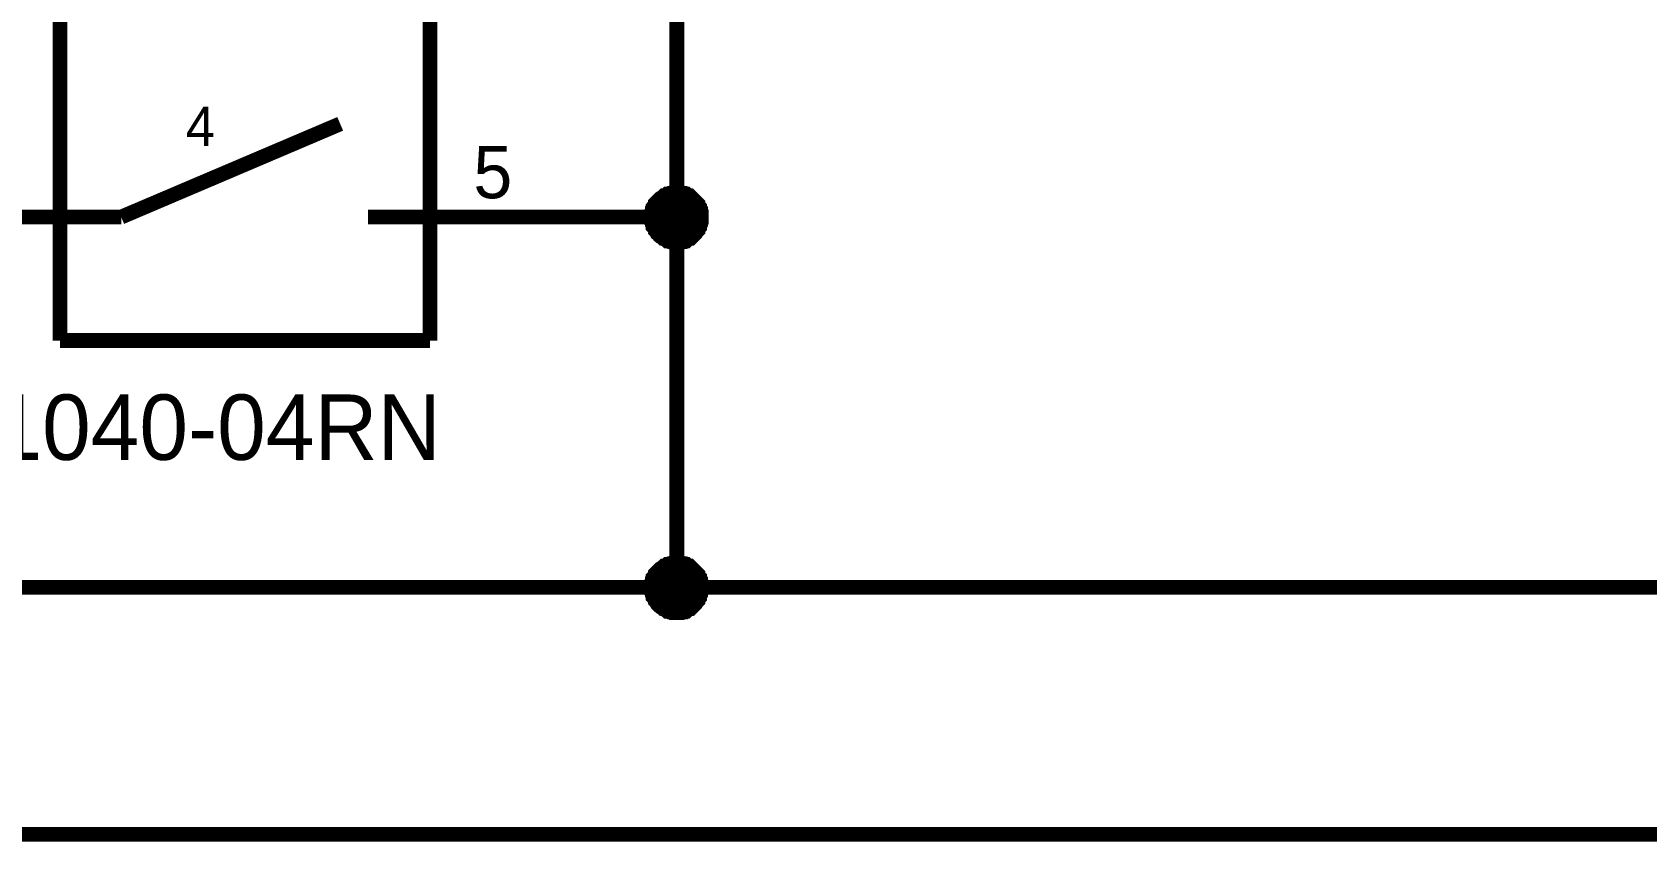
# Model space of a CAD drawing. Header units: millimetres. Extents: x 0 to 420, y 0 to 297.
# Drawn here: x 274.42 to 307.12, y 82.35 to 98.74 of the extents above; entities that cross this region are included whole.
import ezdxf

# ---------------------------------------------------------------- set-up
doc = ezdxf.new("R2010")
doc.units = ezdxf.units.MM
doc.layers.add('Sheet', color=255, linetype='Continuous')

msp = doc.modelspace()

# ---------------------------------------------------------------- linework, layer by layer
at = {"layer": 'Sheet'}
for points, const_width in [([(274.98, 114.985), (274.98, 92.498)], 0.3), ([(282.477, 92.498), (282.477, 114.985)], 0.3), ([(284.976, 109.984), (287.476, 109.984), (287.476, 105), (287.476, 99.999), (287.476, 94.998), (284.976, 94.998)], 0.3), ([(276.221, 94.998), (280.657, 96.886)], 0.3), ([(286.962, 94.998), (286.962, 95.031), (286.962, 95.048), (286.962, 95.081), (286.979, 95.098), (286.979, 95.131), (286.979, 95.147), (286.996, 95.164), (286.996, 95.197), (287.012, 95.214), (287.029, 95.23), (287.045, 95.263), (287.045, 95.28), (287.062, 95.296), (287.078, 95.313), (287.095, 95.329), (287.111, 95.346), (287.128, 95.363), (287.145, 95.379), (287.178, 95.396), (287.194, 95.412), (287.211, 95.429), (287.227, 95.429), (287.26, 95.445), (287.277, 95.462), (287.294, 95.462), (287.327, 95.478), (287.343, 95.478), (287.376, 95.478), (287.393, 95.495), (287.426, 95.495), (287.442, 95.495), (287.476, 95.495)], 0.3), ([(286.962, 94.998), (286.962, 95.031), (286.962, 95.048), (286.962, 95.081), (286.979, 95.098), (286.979, 95.131), (286.979, 95.147), (286.996, 95.164), (286.996, 95.197), (287.012, 95.214), (287.029, 95.23), (287.045, 95.263), (287.045, 95.28), (287.062, 95.296), (287.078, 95.313), (287.095, 95.329), (287.111, 95.346), (287.128, 95.363), (287.145, 95.379), (287.178, 95.396), (287.194, 95.412), (287.211, 95.429), (287.227, 95.429), (287.26, 95.445), (287.277, 95.462), (287.294, 95.462), (287.327, 95.478), (287.343, 95.478), (287.376, 95.478), (287.393, 95.495), (287.426, 95.495), (287.442, 95.495), (287.476, 95.495)], 0.3), ([(286.962, 94.998), (286.962, 95.031), (286.962, 95.048), (286.962, 95.081), (286.979, 95.098), (286.979, 95.131), (286.979, 95.147), (286.996, 95.164), (286.996, 95.197), (287.012, 95.214), (287.029, 95.23), (287.045, 95.263), (287.045, 95.28), (287.062, 95.296), (287.078, 95.313), (287.095, 95.329), (287.111, 95.346), (287.128, 95.363), (287.145, 95.379), (287.178, 95.396), (287.194, 95.412), (287.211, 95.429), (287.227, 95.429), (287.26, 95.445), (287.277, 95.462), (287.294, 95.462), (287.327, 95.478), (287.343, 95.478), (287.376, 95.478), (287.393, 95.495), (287.426, 95.495), (287.442, 95.495), (287.476, 95.495)], 0.3), ([(286.962, 94.998), (286.962, 95.031), (286.962, 95.048), (286.962, 95.081), (286.979, 95.098), (286.979, 95.131), (286.979, 95.147), (286.996, 95.164), (286.996, 95.197), (287.012, 95.214), (287.029, 95.23), (287.045, 95.263), (287.045, 95.28), (287.062, 95.296), (287.078, 95.313), (287.095, 95.329), (287.111, 95.346), (287.128, 95.363), (287.145, 95.379), (287.178, 95.396), (287.194, 95.412), (287.211, 95.429), (287.227, 95.429), (287.26, 95.445), (287.277, 95.462), (287.294, 95.462), (287.327, 95.478), (287.343, 95.478), (287.376, 95.478), (287.393, 95.495), (287.426, 95.495), (287.442, 95.495), (287.476, 95.495)], 0.3), ([(286.962, 94.998), (286.962, 95.031), (286.962, 95.048), (286.962, 95.081), (286.979, 95.098), (286.979, 95.131), (286.979, 95.147), (286.996, 95.164), (286.996, 95.197), (287.012, 95.214), (287.029, 95.23), (287.045, 95.263), (287.045, 95.28), (287.062, 95.296), (287.078, 95.313), (287.095, 95.329), (287.111, 95.346), (287.128, 95.363), (287.145, 95.379), (287.178, 95.396), (287.194, 95.412), (287.211, 95.429), (287.227, 95.429), (287.26, 95.445), (287.277, 95.462), (287.294, 95.462), (287.327, 95.478), (287.343, 95.478), (287.376, 95.478), (287.393, 95.495), (287.426, 95.495), (287.442, 95.495), (287.476, 95.495)], 0.0991), ([(286.962, 94.998), (286.962, 95.031), (286.962, 95.048), (286.962, 95.081), (286.979, 95.098), (286.979, 95.131), (286.979, 95.147), (286.996, 95.164), (286.996, 95.197), (287.012, 95.214), (287.029, 95.23), (287.045, 95.263), (287.045, 95.28), (287.062, 95.296), (287.078, 95.313), (287.095, 95.329), (287.111, 95.346), (287.128, 95.363), (287.145, 95.379), (287.178, 95.396), (287.194, 95.412), (287.211, 95.429), (287.227, 95.429), (287.26, 95.445), (287.277, 95.462), (287.294, 95.462), (287.327, 95.478), (287.343, 95.478), (287.376, 95.478), (287.393, 95.495), (287.426, 95.495), (287.442, 95.495), (287.476, 95.495)], 0.0991), ([(286.962, 94.998), (286.962, 95.031), (286.962, 95.048), (286.962, 95.081), (286.979, 95.098), (286.979, 95.131), (286.979, 95.147), (286.996, 95.164), (286.996, 95.197), (287.012, 95.214), (287.029, 95.23), (287.045, 95.263), (287.045, 95.28), (287.062, 95.296), (287.078, 95.313), (287.095, 95.329), (287.111, 95.346), (287.128, 95.363), (287.145, 95.379), (287.178, 95.396), (287.194, 95.412), (287.211, 95.429), (287.227, 95.429), (287.26, 95.445), (287.277, 95.462), (287.294, 95.462), (287.327, 95.478), (287.343, 95.478), (287.376, 95.478), (287.393, 95.495), (287.426, 95.495), (287.442, 95.495), (287.476, 95.495)], 0.0991), ([(286.962, 94.998), (286.962, 95.031), (286.962, 95.048), (286.962, 95.081), (286.979, 95.098), (286.979, 95.131), (286.979, 95.147), (286.996, 95.164), (286.996, 95.197), (287.012, 95.214), (287.029, 95.23), (287.045, 95.263), (287.045, 95.28), (287.062, 95.296), (287.078, 95.313), (287.095, 95.329), (287.111, 95.346), (287.128, 95.363), (287.145, 95.379), (287.178, 95.396), (287.194, 95.412), (287.211, 95.429), (287.227, 95.429), (287.26, 95.445), (287.277, 95.462), (287.294, 95.462), (287.327, 95.478), (287.343, 95.478), (287.376, 95.478), (287.393, 95.495), (287.426, 95.495), (287.442, 95.495), (287.476, 95.495)], 0.0991), ([(287.476, 95.495), (287.476, 95.495)], 0.3), ([(287.476, 95.495), (287.509, 95.495), (287.525, 95.495), (287.558, 95.495), (287.575, 95.478), (287.608, 95.478), (287.625, 95.478), (287.641, 95.462), (287.674, 95.462), (287.691, 95.445), (287.707, 95.429), (287.74, 95.429), (287.757, 95.412), (287.773, 95.396), (287.79, 95.379), (287.807, 95.363), (287.823, 95.346), (287.84, 95.329), (287.856, 95.313), (287.873, 95.296), (287.889, 95.28), (287.906, 95.263), (287.906, 95.23), (287.922, 95.214), (287.939, 95.197), (287.939, 95.164), (287.956, 95.147), (287.956, 95.131), (287.956, 95.098), (287.972, 95.081), (287.972, 95.048), (287.972, 95.031), (287.972, 94.998)], 0.3), ([(287.476, 95.495), (287.476, 95.495)], 0.3), ([(287.476, 95.495), (287.509, 95.495), (287.525, 95.495), (287.558, 95.495), (287.575, 95.478), (287.608, 95.478), (287.625, 95.478), (287.641, 95.462), (287.674, 95.462), (287.691, 95.445), (287.707, 95.429), (287.74, 95.429), (287.757, 95.412), (287.773, 95.396), (287.79, 95.379), (287.807, 95.363), (287.823, 95.346), (287.84, 95.329), (287.856, 95.313), (287.873, 95.296), (287.889, 95.28), (287.906, 95.263), (287.906, 95.23), (287.922, 95.214), (287.939, 95.197), (287.939, 95.164), (287.956, 95.147), (287.956, 95.131), (287.956, 95.098), (287.972, 95.081), (287.972, 95.048), (287.972, 95.031), (287.972, 94.998)], 0.3), ([(287.476, 95.495), (287.476, 95.495)], 0.3), ([(287.476, 95.495), (287.509, 95.495), (287.525, 95.495), (287.558, 95.495), (287.575, 95.478), (287.608, 95.478), (287.625, 95.478), (287.641, 95.462), (287.674, 95.462), (287.691, 95.445), (287.707, 95.429), (287.74, 95.429), (287.757, 95.412), (287.773, 95.396), (287.79, 95.379), (287.807, 95.363), (287.823, 95.346), (287.84, 95.329), (287.856, 95.313), (287.873, 95.296), (287.889, 95.28), (287.906, 95.263), (287.906, 95.23), (287.922, 95.214), (287.939, 95.197), (287.939, 95.164), (287.956, 95.147), (287.956, 95.131), (287.956, 95.098), (287.972, 95.081), (287.972, 95.048), (287.972, 95.031), (287.972, 94.998)], 0.3), ([(287.476, 95.495), (287.476, 95.495)], 0.3), ([(287.476, 95.495), (287.509, 95.495), (287.525, 95.495), (287.558, 95.495), (287.575, 95.478), (287.608, 95.478), (287.625, 95.478), (287.641, 95.462), (287.674, 95.462), (287.691, 95.445), (287.707, 95.429), (287.74, 95.429), (287.757, 95.412), (287.773, 95.396), (287.79, 95.379), (287.807, 95.363), (287.823, 95.346), (287.84, 95.329), (287.856, 95.313), (287.873, 95.296), (287.889, 95.28), (287.906, 95.263), (287.906, 95.23), (287.922, 95.214), (287.939, 95.197), (287.939, 95.164), (287.956, 95.147), (287.956, 95.131), (287.956, 95.098), (287.972, 95.081), (287.972, 95.048), (287.972, 95.031), (287.972, 94.998)], 0.3), ([(287.476, 95.495), (287.476, 95.495)], 0.0991), ([(287.476, 95.495), (287.509, 95.495), (287.525, 95.495), (287.558, 95.495), (287.575, 95.478), (287.608, 95.478), (287.625, 95.478), (287.641, 95.462), (287.674, 95.462), (287.691, 95.445), (287.707, 95.429), (287.74, 95.429), (287.757, 95.412), (287.773, 95.396), (287.79, 95.379), (287.807, 95.363), (287.823, 95.346), (287.84, 95.329), (287.856, 95.313), (287.873, 95.296), (287.889, 95.28), (287.906, 95.263), (287.906, 95.23), (287.922, 95.214), (287.939, 95.197), (287.939, 95.164), (287.956, 95.147), (287.956, 95.131), (287.956, 95.098), (287.972, 95.081), (287.972, 95.048), (287.972, 95.031), (287.972, 94.998)], 0.0991), ([(287.476, 95.495), (287.476, 95.495)], 0.0991), ([(287.476, 95.495), (287.509, 95.495), (287.525, 95.495), (287.558, 95.495), (287.575, 95.478), (287.608, 95.478), (287.625, 95.478), (287.641, 95.462), (287.674, 95.462), (287.691, 95.445), (287.707, 95.429), (287.74, 95.429), (287.757, 95.412), (287.773, 95.396), (287.79, 95.379), (287.807, 95.363), (287.823, 95.346), (287.84, 95.329), (287.856, 95.313), (287.873, 95.296), (287.889, 95.28), (287.906, 95.263), (287.906, 95.23), (287.922, 95.214), (287.939, 95.197), (287.939, 95.164), (287.956, 95.147), (287.956, 95.131), (287.956, 95.098), (287.972, 95.081), (287.972, 95.048), (287.972, 95.031), (287.972, 94.998)], 0.0991), ([(287.476, 95.495), (287.476, 95.495)], 0.0991), ([(287.476, 95.495), (287.509, 95.495), (287.525, 95.495), (287.558, 95.495), (287.575, 95.478), (287.608, 95.478), (287.625, 95.478), (287.641, 95.462), (287.674, 95.462), (287.691, 95.445), (287.707, 95.429), (287.74, 95.429), (287.757, 95.412), (287.773, 95.396), (287.79, 95.379), (287.807, 95.363), (287.823, 95.346), (287.84, 95.329), (287.856, 95.313), (287.873, 95.296), (287.889, 95.28), (287.906, 95.263), (287.906, 95.23), (287.922, 95.214), (287.939, 95.197), (287.939, 95.164), (287.956, 95.147), (287.956, 95.131), (287.956, 95.098), (287.972, 95.081), (287.972, 95.048), (287.972, 95.031), (287.972, 94.998)], 0.0991), ([(287.476, 95.495), (287.476, 95.495)], 0.0991), ([(287.476, 95.495), (287.509, 95.495), (287.525, 95.495), (287.558, 95.495), (287.575, 95.478), (287.608, 95.478), (287.625, 95.478), (287.641, 95.462), (287.674, 95.462), (287.691, 95.445), (287.707, 95.429), (287.74, 95.429), (287.757, 95.412), (287.773, 95.396), (287.79, 95.379), (287.807, 95.363), (287.823, 95.346), (287.84, 95.329), (287.856, 95.313), (287.873, 95.296), (287.889, 95.28), (287.906, 95.263), (287.906, 95.23), (287.922, 95.214), (287.939, 95.197), (287.939, 95.164), (287.956, 95.147), (287.956, 95.131), (287.956, 95.098), (287.972, 95.081), (287.972, 95.048), (287.972, 95.031), (287.972, 94.998)], 0.0991), ([(269.981, 87.497), (287.476, 87.497), (287.476, 94.998)], 0.3), ([(274.98, 94.998), (272.48, 94.998)], 0.3), ([(274.98, 94.998), (276.221, 94.998)], 0.3), ([(282.477, 94.998), (281.219, 94.998)], 0.3), ([(282.477, 94.998), (284.976, 94.998)], 0.3), ([(287.476, 94.485), (287.442, 94.485), (287.426, 94.485), (287.393, 94.485), (287.376, 94.502), (287.343, 94.502), (287.327, 94.502), (287.294, 94.518), (287.277, 94.518), (287.26, 94.535), (287.227, 94.551), (287.211, 94.568), (287.194, 94.568), (287.178, 94.584), (287.145, 94.601), (287.128, 94.617), (287.111, 94.634), (287.095, 94.651), (287.078, 94.667), (287.062, 94.7), (287.045, 94.717), (287.045, 94.733), (287.029, 94.75), (287.012, 94.783), (286.996, 94.8), (286.996, 94.816), (286.979, 94.849), (286.979, 94.866), (286.979, 94.899), (286.962, 94.915), (286.962, 94.949), (286.962, 94.965), (286.962, 94.998)], 0.3), ([(286.962, 94.998), (286.962, 94.998)], 0.3), ([(287.476, 94.485), (287.442, 94.485), (287.426, 94.485), (287.393, 94.485), (287.376, 94.502), (287.343, 94.502), (287.327, 94.502), (287.294, 94.518), (287.277, 94.518), (287.26, 94.535), (287.227, 94.551), (287.211, 94.568), (287.194, 94.568), (287.178, 94.584), (287.145, 94.601), (287.128, 94.617), (287.111, 94.634), (287.095, 94.651), (287.078, 94.667), (287.062, 94.7), (287.045, 94.717), (287.045, 94.733), (287.029, 94.75), (287.012, 94.783), (286.996, 94.8), (286.996, 94.816), (286.979, 94.849), (286.979, 94.866), (286.979, 94.899), (286.962, 94.915), (286.962, 94.949), (286.962, 94.965), (286.962, 94.998)], 0.3), ([(286.962, 94.998), (286.962, 94.998)], 0.3), ([(287.476, 94.485), (287.442, 94.485), (287.426, 94.485), (287.393, 94.485), (287.376, 94.502), (287.343, 94.502), (287.327, 94.502), (287.294, 94.518), (287.277, 94.518), (287.26, 94.535), (287.227, 94.551), (287.211, 94.568), (287.194, 94.568), (287.178, 94.584), (287.145, 94.601), (287.128, 94.617), (287.111, 94.634), (287.095, 94.651), (287.078, 94.667), (287.062, 94.7), (287.045, 94.717), (287.045, 94.733), (287.029, 94.75), (287.012, 94.783), (286.996, 94.8), (286.996, 94.816), (286.979, 94.849), (286.979, 94.866), (286.979, 94.899), (286.962, 94.915), (286.962, 94.949), (286.962, 94.965), (286.962, 94.998)], 0.3), ([(286.962, 94.998), (286.962, 94.998)], 0.3), ([(287.476, 94.485), (287.442, 94.485), (287.426, 94.485), (287.393, 94.485), (287.376, 94.502), (287.343, 94.502), (287.327, 94.502), (287.294, 94.518), (287.277, 94.518), (287.26, 94.535), (287.227, 94.551), (287.211, 94.568), (287.194, 94.568), (287.178, 94.584), (287.145, 94.601), (287.128, 94.617), (287.111, 94.634), (287.095, 94.651), (287.078, 94.667), (287.062, 94.7), (287.045, 94.717), (287.045, 94.733), (287.029, 94.75), (287.012, 94.783), (286.996, 94.8), (286.996, 94.816), (286.979, 94.849), (286.979, 94.866), (286.979, 94.899), (286.962, 94.915), (286.962, 94.949), (286.962, 94.965), (286.962, 94.998)], 0.3), ([(286.962, 94.998), (286.962, 94.998)], 0.3), ([(287.476, 94.485), (287.442, 94.485), (287.426, 94.485), (287.393, 94.485), (287.376, 94.502), (287.343, 94.502), (287.327, 94.502), (287.294, 94.518), (287.277, 94.518), (287.26, 94.535), (287.227, 94.551), (287.211, 94.568), (287.194, 94.568), (287.178, 94.584), (287.145, 94.601), (287.128, 94.617), (287.111, 94.634), (287.095, 94.651), (287.078, 94.667), (287.062, 94.7), (287.045, 94.717), (287.045, 94.733), (287.029, 94.75), (287.012, 94.783), (286.996, 94.8), (286.996, 94.816), (286.979, 94.849), (286.979, 94.866), (286.979, 94.899), (286.962, 94.915), (286.962, 94.949), (286.962, 94.965), (286.962, 94.998)], 0.0991), ([(286.962, 94.998), (286.962, 94.998)], 0.0991), ([(287.476, 94.485), (287.442, 94.485), (287.426, 94.485), (287.393, 94.485), (287.376, 94.502), (287.343, 94.502), (287.327, 94.502), (287.294, 94.518), (287.277, 94.518), (287.26, 94.535), (287.227, 94.551), (287.211, 94.568), (287.194, 94.568), (287.178, 94.584), (287.145, 94.601), (287.128, 94.617), (287.111, 94.634), (287.095, 94.651), (287.078, 94.667), (287.062, 94.7), (287.045, 94.717), (287.045, 94.733), (287.029, 94.75), (287.012, 94.783), (286.996, 94.8), (286.996, 94.816), (286.979, 94.849), (286.979, 94.866), (286.979, 94.899), (286.962, 94.915), (286.962, 94.949), (286.962, 94.965), (286.962, 94.998)], 0.0991), ([(286.962, 94.998), (286.962, 94.998)], 0.0991), ([(287.476, 94.485), (287.442, 94.485), (287.426, 94.485), (287.393, 94.485), (287.376, 94.502), (287.343, 94.502), (287.327, 94.502), (287.294, 94.518), (287.277, 94.518), (287.26, 94.535), (287.227, 94.551), (287.211, 94.568), (287.194, 94.568), (287.178, 94.584), (287.145, 94.601), (287.128, 94.617), (287.111, 94.634), (287.095, 94.651), (287.078, 94.667), (287.062, 94.7), (287.045, 94.717), (287.045, 94.733), (287.029, 94.75), (287.012, 94.783), (286.996, 94.8), (286.996, 94.816), (286.979, 94.849), (286.979, 94.866), (286.979, 94.899), (286.962, 94.915), (286.962, 94.949), (286.962, 94.965), (286.962, 94.998)], 0.0991), ([(286.962, 94.998), (286.962, 94.998)], 0.0991), ([(287.476, 94.485), (287.442, 94.485), (287.426, 94.485), (287.393, 94.485), (287.376, 94.502), (287.343, 94.502), (287.327, 94.502), (287.294, 94.518), (287.277, 94.518), (287.26, 94.535), (287.227, 94.551), (287.211, 94.568), (287.194, 94.568), (287.178, 94.584), (287.145, 94.601), (287.128, 94.617), (287.111, 94.634), (287.095, 94.651), (287.078, 94.667), (287.062, 94.7), (287.045, 94.717), (287.045, 94.733), (287.029, 94.75), (287.012, 94.783), (286.996, 94.8), (286.996, 94.816), (286.979, 94.849), (286.979, 94.866), (286.979, 94.899), (286.962, 94.915), (286.962, 94.949), (286.962, 94.965), (286.962, 94.998)], 0.0991), ([(286.962, 94.998), (286.962, 94.998)], 0.0991), ([(287.972, 94.998), (287.972, 94.965), (287.972, 94.949), (287.972, 94.915), (287.956, 94.899), (287.956, 94.866), (287.956, 94.849), (287.939, 94.816), (287.939, 94.8), (287.922, 94.783), (287.906, 94.75), (287.906, 94.733), (287.889, 94.717), (287.873, 94.7), (287.856, 94.667), (287.84, 94.651), (287.823, 94.634), (287.807, 94.617), (287.79, 94.601), (287.773, 94.584), (287.757, 94.568), (287.74, 94.568), (287.707, 94.551), (287.691, 94.535), (287.674, 94.518), (287.641, 94.518), (287.625, 94.502), (287.608, 94.502), (287.575, 94.502), (287.558, 94.485), (287.525, 94.485), (287.509, 94.485), (287.476, 94.485)], 0.3), ([(287.972, 94.998), (287.972, 94.965), (287.972, 94.949), (287.972, 94.915), (287.956, 94.899), (287.956, 94.866), (287.956, 94.849), (287.939, 94.816), (287.939, 94.8), (287.922, 94.783), (287.906, 94.75), (287.906, 94.733), (287.889, 94.717), (287.873, 94.7), (287.856, 94.667), (287.84, 94.651), (287.823, 94.634), (287.807, 94.617), (287.79, 94.601), (287.773, 94.584), (287.757, 94.568), (287.74, 94.568), (287.707, 94.551), (287.691, 94.535), (287.674, 94.518), (287.641, 94.518), (287.625, 94.502), (287.608, 94.502), (287.575, 94.502), (287.558, 94.485), (287.525, 94.485), (287.509, 94.485), (287.476, 94.485)], 0.3), ([(287.972, 94.998), (287.972, 94.965), (287.972, 94.949), (287.972, 94.915), (287.956, 94.899), (287.956, 94.866), (287.956, 94.849), (287.939, 94.816), (287.939, 94.8), (287.922, 94.783), (287.906, 94.75), (287.906, 94.733), (287.889, 94.717), (287.873, 94.7), (287.856, 94.667), (287.84, 94.651), (287.823, 94.634), (287.807, 94.617), (287.79, 94.601), (287.773, 94.584), (287.757, 94.568), (287.74, 94.568), (287.707, 94.551), (287.691, 94.535), (287.674, 94.518), (287.641, 94.518), (287.625, 94.502), (287.608, 94.502), (287.575, 94.502), (287.558, 94.485), (287.525, 94.485), (287.509, 94.485), (287.476, 94.485)], 0.3), ([(287.972, 94.998), (287.972, 94.965), (287.972, 94.949), (287.972, 94.915), (287.956, 94.899), (287.956, 94.866), (287.956, 94.849), (287.939, 94.816), (287.939, 94.8), (287.922, 94.783), (287.906, 94.75), (287.906, 94.733), (287.889, 94.717), (287.873, 94.7), (287.856, 94.667), (287.84, 94.651), (287.823, 94.634), (287.807, 94.617), (287.79, 94.601), (287.773, 94.584), (287.757, 94.568), (287.74, 94.568), (287.707, 94.551), (287.691, 94.535), (287.674, 94.518), (287.641, 94.518), (287.625, 94.502), (287.608, 94.502), (287.575, 94.502), (287.558, 94.485), (287.525, 94.485), (287.509, 94.485), (287.476, 94.485)], 0.3), ([(287.972, 94.998), (287.972, 94.965), (287.972, 94.949), (287.972, 94.915), (287.956, 94.899), (287.956, 94.866), (287.956, 94.849), (287.939, 94.816), (287.939, 94.8), (287.922, 94.783), (287.906, 94.75), (287.906, 94.733), (287.889, 94.717), (287.873, 94.7), (287.856, 94.667), (287.84, 94.651), (287.823, 94.634), (287.807, 94.617), (287.79, 94.601), (287.773, 94.584), (287.757, 94.568), (287.74, 94.568), (287.707, 94.551), (287.691, 94.535), (287.674, 94.518), (287.641, 94.518), (287.625, 94.502), (287.608, 94.502), (287.575, 94.502), (287.558, 94.485), (287.525, 94.485), (287.509, 94.485), (287.476, 94.485)], 0.0991), ([(287.972, 94.998), (287.972, 94.965), (287.972, 94.949), (287.972, 94.915), (287.956, 94.899), (287.956, 94.866), (287.956, 94.849), (287.939, 94.816), (287.939, 94.8), (287.922, 94.783), (287.906, 94.75), (287.906, 94.733), (287.889, 94.717), (287.873, 94.7), (287.856, 94.667), (287.84, 94.651), (287.823, 94.634), (287.807, 94.617), (287.79, 94.601), (287.773, 94.584), (287.757, 94.568), (287.74, 94.568), (287.707, 94.551), (287.691, 94.535), (287.674, 94.518), (287.641, 94.518), (287.625, 94.502), (287.608, 94.502), (287.575, 94.502), (287.558, 94.485), (287.525, 94.485), (287.509, 94.485), (287.476, 94.485)], 0.0991), ([(287.972, 94.998), (287.972, 94.965), (287.972, 94.949), (287.972, 94.915), (287.956, 94.899), (287.956, 94.866), (287.956, 94.849), (287.939, 94.816), (287.939, 94.8), (287.922, 94.783), (287.906, 94.75), (287.906, 94.733), (287.889, 94.717), (287.873, 94.7), (287.856, 94.667), (287.84, 94.651), (287.823, 94.634), (287.807, 94.617), (287.79, 94.601), (287.773, 94.584), (287.757, 94.568), (287.74, 94.568), (287.707, 94.551), (287.691, 94.535), (287.674, 94.518), (287.641, 94.518), (287.625, 94.502), (287.608, 94.502), (287.575, 94.502), (287.558, 94.485), (287.525, 94.485), (287.509, 94.485), (287.476, 94.485)], 0.0991), ([(287.972, 94.998), (287.972, 94.965), (287.972, 94.949), (287.972, 94.915), (287.956, 94.899), (287.956, 94.866), (287.956, 94.849), (287.939, 94.816), (287.939, 94.8), (287.922, 94.783), (287.906, 94.75), (287.906, 94.733), (287.889, 94.717), (287.873, 94.7), (287.856, 94.667), (287.84, 94.651), (287.823, 94.634), (287.807, 94.617), (287.79, 94.601), (287.773, 94.584), (287.757, 94.568), (287.74, 94.568), (287.707, 94.551), (287.691, 94.535), (287.674, 94.518), (287.641, 94.518), (287.625, 94.502), (287.608, 94.502), (287.575, 94.502), (287.558, 94.485), (287.525, 94.485), (287.509, 94.485), (287.476, 94.485)], 0.0991), ([(287.972, 94.998), (287.972, 94.998), (287.972, 94.998), (287.972, 94.998), (287.972, 94.998), (287.972, 94.998), (287.972, 94.998), (287.972, 94.998), (287.972, 94.998), (287.972, 94.998), (287.972, 94.998), (287.972, 94.998), (287.972, 94.998), (287.972, 94.998), (287.972, 94.998), (287.972, 94.998), (287.972, 94.998), (287.972, 94.998), (287.972, 94.998), (287.972, 94.998), (287.972, 94.998), (287.972, 94.998), (287.972, 94.998), (287.972, 94.998), (287.972, 94.998), (287.972, 94.998), (287.972, 94.998), (287.972, 94.998), (287.972, 94.998), (287.972, 94.998), (287.972, 94.998), (287.972, 94.998), (287.972, 94.998)], 0.3), ([(287.972, 94.998), (287.972, 94.998)], 0.3), ([(287.972, 94.998), (287.972, 94.998), (287.972, 94.998), (287.972, 94.998), (287.972, 94.998), (287.972, 94.998), (287.972, 94.998), (287.972, 94.998), (287.972, 94.998), (287.972, 94.998), (287.972, 94.998), (287.972, 94.998), (287.972, 94.998), (287.972, 94.998), (287.972, 94.998), (287.972, 94.998), (287.972, 94.998), (287.972, 94.998), (287.972, 94.998), (287.972, 94.998), (287.972, 94.998), (287.972, 94.998), (287.972, 94.998), (287.972, 94.998), (287.972, 94.998), (287.972, 94.998), (287.972, 94.998), (287.972, 94.998), (287.972, 94.998), (287.972, 94.998), (287.972, 94.998), (287.972, 94.998), (287.972, 94.998)], 0.3), ([(287.972, 94.998), (287.972, 94.998)], 0.3), ([(287.972, 94.998), (287.972, 94.998), (287.972, 94.998), (287.972, 94.998), (287.972, 94.998), (287.972, 94.998), (287.972, 94.998), (287.972, 94.998), (287.972, 94.998), (287.972, 94.998), (287.972, 94.998), (287.972, 94.998), (287.972, 94.998), (287.972, 94.998), (287.972, 94.998), (287.972, 94.998), (287.972, 94.998), (287.972, 94.998), (287.972, 94.998), (287.972, 94.998), (287.972, 94.998), (287.972, 94.998), (287.972, 94.998), (287.972, 94.998), (287.972, 94.998), (287.972, 94.998), (287.972, 94.998), (287.972, 94.998), (287.972, 94.998), (287.972, 94.998), (287.972, 94.998), (287.972, 94.998), (287.972, 94.998)], 0.3), ([(287.972, 94.998), (287.972, 94.998)], 0.3), ([(287.972, 94.998), (287.972, 94.998), (287.972, 94.998), (287.972, 94.998), (287.972, 94.998), (287.972, 94.998), (287.972, 94.998), (287.972, 94.998), (287.972, 94.998), (287.972, 94.998), (287.972, 94.998), (287.972, 94.998), (287.972, 94.998), (287.972, 94.998), (287.972, 94.998), (287.972, 94.998), (287.972, 94.998), (287.972, 94.998), (287.972, 94.998), (287.972, 94.998), (287.972, 94.998), (287.972, 94.998), (287.972, 94.998), (287.972, 94.998), (287.972, 94.998), (287.972, 94.998), (287.972, 94.998), (287.972, 94.998), (287.972, 94.998), (287.972, 94.998), (287.972, 94.998), (287.972, 94.998), (287.972, 94.998)], 0.3), ([(287.972, 94.998), (287.972, 94.998)], 0.3), ([(287.972, 94.998), (287.972, 94.998), (287.972, 94.998), (287.972, 94.998), (287.972, 94.998), (287.972, 94.998), (287.972, 94.998), (287.972, 94.998), (287.972, 94.998), (287.972, 94.998), (287.972, 94.998), (287.972, 94.998), (287.972, 94.998), (287.972, 94.998), (287.972, 94.998), (287.972, 94.998), (287.972, 94.998), (287.972, 94.998), (287.972, 94.998), (287.972, 94.998), (287.972, 94.998), (287.972, 94.998), (287.972, 94.998), (287.972, 94.998), (287.972, 94.998), (287.972, 94.998), (287.972, 94.998), (287.972, 94.998), (287.972, 94.998), (287.972, 94.998), (287.972, 94.998), (287.972, 94.998), (287.972, 94.998)], 0.0991), ([(287.972, 94.998), (287.972, 94.998)], 0.0991), ([(287.972, 94.998), (287.972, 94.998), (287.972, 94.998), (287.972, 94.998), (287.972, 94.998), (287.972, 94.998), (287.972, 94.998), (287.972, 94.998), (287.972, 94.998), (287.972, 94.998), (287.972, 94.998), (287.972, 94.998), (287.972, 94.998), (287.972, 94.998), (287.972, 94.998), (287.972, 94.998), (287.972, 94.998), (287.972, 94.998), (287.972, 94.998), (287.972, 94.998), (287.972, 94.998), (287.972, 94.998), (287.972, 94.998), (287.972, 94.998), (287.972, 94.998), (287.972, 94.998), (287.972, 94.998), (287.972, 94.998), (287.972, 94.998), (287.972, 94.998), (287.972, 94.998), (287.972, 94.998), (287.972, 94.998)], 0.0991), ([(287.972, 94.998), (287.972, 94.998)], 0.0991), ([(287.972, 94.998), (287.972, 94.998), (287.972, 94.998), (287.972, 94.998), (287.972, 94.998), (287.972, 94.998), (287.972, 94.998), (287.972, 94.998), (287.972, 94.998), (287.972, 94.998), (287.972, 94.998), (287.972, 94.998), (287.972, 94.998), (287.972, 94.998), (287.972, 94.998), (287.972, 94.998), (287.972, 94.998), (287.972, 94.998), (287.972, 94.998), (287.972, 94.998), (287.972, 94.998), (287.972, 94.998), (287.972, 94.998), (287.972, 94.998), (287.972, 94.998), (287.972, 94.998), (287.972, 94.998), (287.972, 94.998), (287.972, 94.998), (287.972, 94.998), (287.972, 94.998), (287.972, 94.998), (287.972, 94.998)], 0.0991), ([(287.972, 94.998), (287.972, 94.998)], 0.0991), ([(287.972, 94.998), (287.972, 94.998), (287.972, 94.998), (287.972, 94.998), (287.972, 94.998), (287.972, 94.998), (287.972, 94.998), (287.972, 94.998), (287.972, 94.998), (287.972, 94.998), (287.972, 94.998), (287.972, 94.998), (287.972, 94.998), (287.972, 94.998), (287.972, 94.998), (287.972, 94.998), (287.972, 94.998), (287.972, 94.998), (287.972, 94.998), (287.972, 94.998), (287.972, 94.998), (287.972, 94.998), (287.972, 94.998), (287.972, 94.998), (287.972, 94.998), (287.972, 94.998), (287.972, 94.998), (287.972, 94.998), (287.972, 94.998), (287.972, 94.998), (287.972, 94.998), (287.972, 94.998), (287.972, 94.998)], 0.0991), ([(287.972, 94.998), (287.972, 94.998)], 0.0991), ([(274.98, 92.498), (282.477, 92.498)], 0.3), ([(286.962, 87.497), (286.962, 87.53), (286.962, 87.547), (286.962, 87.58), (286.979, 87.596), (286.979, 87.63), (286.979, 87.646), (286.996, 87.663), (286.996, 87.696), (287.012, 87.712), (287.029, 87.729), (287.045, 87.762), (287.045, 87.779), (287.062, 87.795), (287.078, 87.812), (287.095, 87.828), (287.111, 87.845), (287.128, 87.861), (287.145, 87.878), (287.178, 87.895), (287.194, 87.911), (287.211, 87.928), (287.227, 87.928), (287.26, 87.944), (287.277, 87.961), (287.294, 87.961), (287.327, 87.977), (287.343, 87.977), (287.376, 87.977), (287.393, 87.994), (287.426, 87.994), (287.442, 87.994), (287.476, 87.994)], 0.3), ([(286.962, 87.497), (286.962, 87.53), (286.962, 87.547), (286.962, 87.58), (286.979, 87.596), (286.979, 87.63), (286.979, 87.646), (286.996, 87.663), (286.996, 87.696), (287.012, 87.712), (287.029, 87.729), (287.045, 87.762), (287.045, 87.779), (287.062, 87.795), (287.078, 87.812), (287.095, 87.828), (287.111, 87.845), (287.128, 87.861), (287.145, 87.878), (287.178, 87.895), (287.194, 87.911), (287.211, 87.928), (287.227, 87.928), (287.26, 87.944), (287.277, 87.961), (287.294, 87.961), (287.327, 87.977), (287.343, 87.977), (287.376, 87.977), (287.393, 87.994), (287.426, 87.994), (287.442, 87.994), (287.476, 87.994)], 0.3), ([(286.962, 87.497), (286.962, 87.53), (286.962, 87.547), (286.962, 87.58), (286.979, 87.596), (286.979, 87.63), (286.979, 87.646), (286.996, 87.663), (286.996, 87.696), (287.012, 87.712), (287.029, 87.729), (287.045, 87.762), (287.045, 87.779), (287.062, 87.795), (287.078, 87.812), (287.095, 87.828), (287.111, 87.845), (287.128, 87.861), (287.145, 87.878), (287.178, 87.895), (287.194, 87.911), (287.211, 87.928), (287.227, 87.928), (287.26, 87.944), (287.277, 87.961), (287.294, 87.961), (287.327, 87.977), (287.343, 87.977), (287.376, 87.977), (287.393, 87.994), (287.426, 87.994), (287.442, 87.994), (287.476, 87.994)], 0.3), ([(286.962, 87.497), (286.962, 87.53), (286.962, 87.547), (286.962, 87.58), (286.979, 87.596), (286.979, 87.63), (286.979, 87.646), (286.996, 87.663), (286.996, 87.696), (287.012, 87.712), (287.029, 87.729), (287.045, 87.762), (287.045, 87.779), (287.062, 87.795), (287.078, 87.812), (287.095, 87.828), (287.111, 87.845), (287.128, 87.861), (287.145, 87.878), (287.178, 87.895), (287.194, 87.911), (287.211, 87.928), (287.227, 87.928), (287.26, 87.944), (287.277, 87.961), (287.294, 87.961), (287.327, 87.977), (287.343, 87.977), (287.376, 87.977), (287.393, 87.994), (287.426, 87.994), (287.442, 87.994), (287.476, 87.994)], 0.3), ([(286.962, 87.497), (286.962, 87.53), (286.962, 87.547), (286.962, 87.58), (286.979, 87.596), (286.979, 87.63), (286.979, 87.646), (286.996, 87.663), (286.996, 87.696), (287.012, 87.712), (287.029, 87.729), (287.045, 87.762), (287.045, 87.779), (287.062, 87.795), (287.078, 87.812), (287.095, 87.828), (287.111, 87.845), (287.128, 87.861), (287.145, 87.878), (287.178, 87.895), (287.194, 87.911), (287.211, 87.928), (287.227, 87.928), (287.26, 87.944), (287.277, 87.961), (287.294, 87.961), (287.327, 87.977), (287.343, 87.977), (287.376, 87.977), (287.393, 87.994), (287.426, 87.994), (287.442, 87.994), (287.476, 87.994)], 0.0991), ([(286.962, 87.497), (286.962, 87.53), (286.962, 87.547), (286.962, 87.58), (286.979, 87.596), (286.979, 87.63), (286.979, 87.646), (286.996, 87.663), (286.996, 87.696), (287.012, 87.712), (287.029, 87.729), (287.045, 87.762), (287.045, 87.779), (287.062, 87.795), (287.078, 87.812), (287.095, 87.828), (287.111, 87.845), (287.128, 87.861), (287.145, 87.878), (287.178, 87.895), (287.194, 87.911), (287.211, 87.928), (287.227, 87.928), (287.26, 87.944), (287.277, 87.961), (287.294, 87.961), (287.327, 87.977), (287.343, 87.977), (287.376, 87.977), (287.393, 87.994), (287.426, 87.994), (287.442, 87.994), (287.476, 87.994)], 0.0991), ([(286.962, 87.497), (286.962, 87.53), (286.962, 87.547), (286.962, 87.58), (286.979, 87.596), (286.979, 87.63), (286.979, 87.646), (286.996, 87.663), (286.996, 87.696), (287.012, 87.712), (287.029, 87.729), (287.045, 87.762), (287.045, 87.779), (287.062, 87.795), (287.078, 87.812), (287.095, 87.828), (287.111, 87.845), (287.128, 87.861), (287.145, 87.878), (287.178, 87.895), (287.194, 87.911), (287.211, 87.928), (287.227, 87.928), (287.26, 87.944), (287.277, 87.961), (287.294, 87.961), (287.327, 87.977), (287.343, 87.977), (287.376, 87.977), (287.393, 87.994), (287.426, 87.994), (287.442, 87.994), (287.476, 87.994)], 0.0991), ([(286.962, 87.497), (286.962, 87.53), (286.962, 87.547), (286.962, 87.58), (286.979, 87.596), (286.979, 87.63), (286.979, 87.646), (286.996, 87.663), (286.996, 87.696), (287.012, 87.712), (287.029, 87.729), (287.045, 87.762), (287.045, 87.779), (287.062, 87.795), (287.078, 87.812), (287.095, 87.828), (287.111, 87.845), (287.128, 87.861), (287.145, 87.878), (287.178, 87.895), (287.194, 87.911), (287.211, 87.928), (287.227, 87.928), (287.26, 87.944), (287.277, 87.961), (287.294, 87.961), (287.327, 87.977), (287.343, 87.977), (287.376, 87.977), (287.393, 87.994), (287.426, 87.994), (287.442, 87.994), (287.476, 87.994)], 0.0991), ([(287.476, 87.994), (287.476, 87.994)], 0.3), ([(287.476, 87.994), (287.509, 87.994), (287.525, 87.994), (287.558, 87.994), (287.575, 87.977), (287.608, 87.977), (287.625, 87.977), (287.641, 87.961), (287.674, 87.961), (287.691, 87.944), (287.707, 87.928), (287.74, 87.928), (287.757, 87.911), (287.773, 87.895), (287.79, 87.878), (287.807, 87.861), (287.823, 87.845), (287.84, 87.828), (287.856, 87.812), (287.873, 87.795), (287.889, 87.779), (287.906, 87.762), (287.906, 87.729), (287.922, 87.712), (287.939, 87.696), (287.939, 87.663), (287.956, 87.646), (287.956, 87.63), (287.956, 87.596), (287.972, 87.58), (287.972, 87.547), (287.972, 87.53), (287.972, 87.497)], 0.3), ([(287.476, 87.994), (287.476, 87.994)], 0.3), ([(287.476, 87.994), (287.509, 87.994), (287.525, 87.994), (287.558, 87.994), (287.575, 87.977), (287.608, 87.977), (287.625, 87.977), (287.641, 87.961), (287.674, 87.961), (287.691, 87.944), (287.707, 87.928), (287.74, 87.928), (287.757, 87.911), (287.773, 87.895), (287.79, 87.878), (287.807, 87.861), (287.823, 87.845), (287.84, 87.828), (287.856, 87.812), (287.873, 87.795), (287.889, 87.779), (287.906, 87.762), (287.906, 87.729), (287.922, 87.712), (287.939, 87.696), (287.939, 87.663), (287.956, 87.646), (287.956, 87.63), (287.956, 87.596), (287.972, 87.58), (287.972, 87.547), (287.972, 87.53), (287.972, 87.497)], 0.3), ([(287.476, 87.994), (287.476, 87.994)], 0.3), ([(287.476, 87.994), (287.509, 87.994), (287.525, 87.994), (287.558, 87.994), (287.575, 87.977), (287.608, 87.977), (287.625, 87.977), (287.641, 87.961), (287.674, 87.961), (287.691, 87.944), (287.707, 87.928), (287.74, 87.928), (287.757, 87.911), (287.773, 87.895), (287.79, 87.878), (287.807, 87.861), (287.823, 87.845), (287.84, 87.828), (287.856, 87.812), (287.873, 87.795), (287.889, 87.779), (287.906, 87.762), (287.906, 87.729), (287.922, 87.712), (287.939, 87.696), (287.939, 87.663), (287.956, 87.646), (287.956, 87.63), (287.956, 87.596), (287.972, 87.58), (287.972, 87.547), (287.972, 87.53), (287.972, 87.497)], 0.3), ([(287.476, 87.994), (287.476, 87.994)], 0.3), ([(287.476, 87.994), (287.509, 87.994), (287.525, 87.994), (287.558, 87.994), (287.575, 87.977), (287.608, 87.977), (287.625, 87.977), (287.641, 87.961), (287.674, 87.961), (287.691, 87.944), (287.707, 87.928), (287.74, 87.928), (287.757, 87.911), (287.773, 87.895), (287.79, 87.878), (287.807, 87.861), (287.823, 87.845), (287.84, 87.828), (287.856, 87.812), (287.873, 87.795), (287.889, 87.779), (287.906, 87.762), (287.906, 87.729), (287.922, 87.712), (287.939, 87.696), (287.939, 87.663), (287.956, 87.646), (287.956, 87.63), (287.956, 87.596), (287.972, 87.58), (287.972, 87.547), (287.972, 87.53), (287.972, 87.497)], 0.3), ([(287.476, 87.994), (287.476, 87.994)], 0.0991), ([(287.476, 87.994), (287.509, 87.994), (287.525, 87.994), (287.558, 87.994), (287.575, 87.977), (287.608, 87.977), (287.625, 87.977), (287.641, 87.961), (287.674, 87.961), (287.691, 87.944), (287.707, 87.928), (287.74, 87.928), (287.757, 87.911), (287.773, 87.895), (287.79, 87.878), (287.807, 87.861), (287.823, 87.845), (287.84, 87.828), (287.856, 87.812), (287.873, 87.795), (287.889, 87.779), (287.906, 87.762), (287.906, 87.729), (287.922, 87.712), (287.939, 87.696), (287.939, 87.663), (287.956, 87.646), (287.956, 87.63), (287.956, 87.596), (287.972, 87.58), (287.972, 87.547), (287.972, 87.53), (287.972, 87.497)], 0.0991), ([(287.476, 87.994), (287.476, 87.994)], 0.0991), ([(287.476, 87.994), (287.509, 87.994), (287.525, 87.994), (287.558, 87.994), (287.575, 87.977), (287.608, 87.977), (287.625, 87.977), (287.641, 87.961), (287.674, 87.961), (287.691, 87.944), (287.707, 87.928), (287.74, 87.928), (287.757, 87.911), (287.773, 87.895), (287.79, 87.878), (287.807, 87.861), (287.823, 87.845), (287.84, 87.828), (287.856, 87.812), (287.873, 87.795), (287.889, 87.779), (287.906, 87.762), (287.906, 87.729), (287.922, 87.712), (287.939, 87.696), (287.939, 87.663), (287.956, 87.646), (287.956, 87.63), (287.956, 87.596), (287.972, 87.58), (287.972, 87.547), (287.972, 87.53), (287.972, 87.497)], 0.0991), ([(287.476, 87.994), (287.476, 87.994)], 0.0991), ([(287.476, 87.994), (287.509, 87.994), (287.525, 87.994), (287.558, 87.994), (287.575, 87.977), (287.608, 87.977), (287.625, 87.977), (287.641, 87.961), (287.674, 87.961), (287.691, 87.944), (287.707, 87.928), (287.74, 87.928), (287.757, 87.911), (287.773, 87.895), (287.79, 87.878), (287.807, 87.861), (287.823, 87.845), (287.84, 87.828), (287.856, 87.812), (287.873, 87.795), (287.889, 87.779), (287.906, 87.762), (287.906, 87.729), (287.922, 87.712), (287.939, 87.696), (287.939, 87.663), (287.956, 87.646), (287.956, 87.63), (287.956, 87.596), (287.972, 87.58), (287.972, 87.547), (287.972, 87.53), (287.972, 87.497)], 0.0991), ([(287.476, 87.994), (287.476, 87.994)], 0.0991), ([(287.476, 87.994), (287.509, 87.994), (287.525, 87.994), (287.558, 87.994), (287.575, 87.977), (287.608, 87.977), (287.625, 87.977), (287.641, 87.961), (287.674, 87.961), (287.691, 87.944), (287.707, 87.928), (287.74, 87.928), (287.757, 87.911), (287.773, 87.895), (287.79, 87.878), (287.807, 87.861), (287.823, 87.845), (287.84, 87.828), (287.856, 87.812), (287.873, 87.795), (287.889, 87.779), (287.906, 87.762), (287.906, 87.729), (287.922, 87.712), (287.939, 87.696), (287.939, 87.663), (287.956, 87.646), (287.956, 87.63), (287.956, 87.596), (287.972, 87.58), (287.972, 87.547), (287.972, 87.53), (287.972, 87.497)], 0.0991), ([(287.476, 86.984), (287.442, 86.984), (287.426, 86.984), (287.393, 86.984), (287.376, 87), (287.343, 87), (287.327, 87), (287.294, 87.017), (287.277, 87.017), (287.26, 87.033), (287.227, 87.05), (287.211, 87.067), (287.194, 87.067), (287.178, 87.083), (287.145, 87.1), (287.128, 87.116), (287.111, 87.133), (287.095, 87.149), (287.078, 87.166), (287.062, 87.199), (287.045, 87.216), (287.045, 87.232), (287.029, 87.249), (287.012, 87.282), (286.996, 87.298), (286.996, 87.315), (286.979, 87.348), (286.979, 87.365), (286.979, 87.398), (286.962, 87.414), (286.962, 87.447), (286.962, 87.464), (286.962, 87.497)], 0.3), ([(286.962, 87.497), (286.962, 87.497)], 0.3), ([(287.476, 86.984), (287.442, 86.984), (287.426, 86.984), (287.393, 86.984), (287.376, 87), (287.343, 87), (287.327, 87), (287.294, 87.017), (287.277, 87.017), (287.26, 87.033), (287.227, 87.05), (287.211, 87.067), (287.194, 87.067), (287.178, 87.083), (287.145, 87.1), (287.128, 87.116), (287.111, 87.133), (287.095, 87.149), (287.078, 87.166), (287.062, 87.199), (287.045, 87.216), (287.045, 87.232), (287.029, 87.249), (287.012, 87.282), (286.996, 87.298), (286.996, 87.315), (286.979, 87.348), (286.979, 87.365), (286.979, 87.398), (286.962, 87.414), (286.962, 87.447), (286.962, 87.464), (286.962, 87.497)], 0.3), ([(286.962, 87.497), (286.962, 87.497)], 0.3), ([(287.476, 86.984), (287.442, 86.984), (287.426, 86.984), (287.393, 86.984), (287.376, 87), (287.343, 87), (287.327, 87), (287.294, 87.017), (287.277, 87.017), (287.26, 87.033), (287.227, 87.05), (287.211, 87.067), (287.194, 87.067), (287.178, 87.083), (287.145, 87.1), (287.128, 87.116), (287.111, 87.133), (287.095, 87.149), (287.078, 87.166), (287.062, 87.199), (287.045, 87.216), (287.045, 87.232), (287.029, 87.249), (287.012, 87.282), (286.996, 87.298), (286.996, 87.315), (286.979, 87.348), (286.979, 87.365), (286.979, 87.398), (286.962, 87.414), (286.962, 87.447), (286.962, 87.464), (286.962, 87.497)], 0.3), ([(286.962, 87.497), (286.962, 87.497)], 0.3), ([(287.476, 86.984), (287.442, 86.984), (287.426, 86.984), (287.393, 86.984), (287.376, 87), (287.343, 87), (287.327, 87), (287.294, 87.017), (287.277, 87.017), (287.26, 87.033), (287.227, 87.05), (287.211, 87.067), (287.194, 87.067), (287.178, 87.083), (287.145, 87.1), (287.128, 87.116), (287.111, 87.133), (287.095, 87.149), (287.078, 87.166), (287.062, 87.199), (287.045, 87.216), (287.045, 87.232), (287.029, 87.249), (287.012, 87.282), (286.996, 87.298), (286.996, 87.315), (286.979, 87.348), (286.979, 87.365), (286.979, 87.398), (286.962, 87.414), (286.962, 87.447), (286.962, 87.464), (286.962, 87.497)], 0.3), ([(286.962, 87.497), (286.962, 87.497)], 0.3), ([(287.972, 87.497), (287.972, 87.464), (287.972, 87.447), (287.972, 87.414), (287.956, 87.398), (287.956, 87.365), (287.956, 87.348), (287.939, 87.315), (287.939, 87.298), (287.922, 87.282), (287.906, 87.249), (287.906, 87.232), (287.889, 87.216), (287.873, 87.199), (287.856, 87.166), (287.84, 87.149), (287.823, 87.133), (287.807, 87.116), (287.79, 87.1), (287.773, 87.083), (287.757, 87.067), (287.74, 87.067), (287.707, 87.05), (287.691, 87.033), (287.674, 87.017), (287.641, 87.017), (287.625, 87), (287.608, 87), (287.575, 87), (287.558, 86.984), (287.525, 86.984), (287.509, 86.984), (287.476, 86.984)], 0.3), ([(287.476, 87.497), (347.44, 87.497)], 0.3), ([(287.972, 87.497), (287.972, 87.464), (287.972, 87.447), (287.972, 87.414), (287.956, 87.398), (287.956, 87.365), (287.956, 87.348), (287.939, 87.315), (287.939, 87.298), (287.922, 87.282), (287.906, 87.249), (287.906, 87.232), (287.889, 87.216), (287.873, 87.199), (287.856, 87.166), (287.84, 87.149), (287.823, 87.133), (287.807, 87.116), (287.79, 87.1), (287.773, 87.083), (287.757, 87.067), (287.74, 87.067), (287.707, 87.05), (287.691, 87.033), (287.674, 87.017), (287.641, 87.017), (287.625, 87), (287.608, 87), (287.575, 87), (287.558, 86.984), (287.525, 86.984), (287.509, 86.984), (287.476, 86.984)], 0.3), ([(287.972, 87.497), (287.972, 87.464), (287.972, 87.447), (287.972, 87.414), (287.956, 87.398), (287.956, 87.365), (287.956, 87.348), (287.939, 87.315), (287.939, 87.298), (287.922, 87.282), (287.906, 87.249), (287.906, 87.232), (287.889, 87.216), (287.873, 87.199), (287.856, 87.166), (287.84, 87.149), (287.823, 87.133), (287.807, 87.116), (287.79, 87.1), (287.773, 87.083), (287.757, 87.067), (287.74, 87.067), (287.707, 87.05), (287.691, 87.033), (287.674, 87.017), (287.641, 87.017), (287.625, 87), (287.608, 87), (287.575, 87), (287.558, 86.984), (287.525, 86.984), (287.509, 86.984), (287.476, 86.984)], 0.3), ([(287.972, 87.497), (287.972, 87.464), (287.972, 87.447), (287.972, 87.414), (287.956, 87.398), (287.956, 87.365), (287.956, 87.348), (287.939, 87.315), (287.939, 87.298), (287.922, 87.282), (287.906, 87.249), (287.906, 87.232), (287.889, 87.216), (287.873, 87.199), (287.856, 87.166), (287.84, 87.149), (287.823, 87.133), (287.807, 87.116), (287.79, 87.1), (287.773, 87.083), (287.757, 87.067), (287.74, 87.067), (287.707, 87.05), (287.691, 87.033), (287.674, 87.017), (287.641, 87.017), (287.625, 87), (287.608, 87), (287.575, 87), (287.558, 86.984), (287.525, 86.984), (287.509, 86.984), (287.476, 86.984)], 0.3), ([(287.972, 87.497), (287.972, 87.497), (287.972, 87.497), (287.972, 87.497), (287.972, 87.497), (287.972, 87.497), (287.972, 87.497), (287.972, 87.497), (287.972, 87.497), (287.972, 87.497), (287.972, 87.497), (287.972, 87.497), (287.972, 87.497), (287.972, 87.497), (287.972, 87.497), (287.972, 87.497), (287.972, 87.497), (287.972, 87.497), (287.972, 87.497), (287.972, 87.497), (287.972, 87.497), (287.972, 87.497), (287.972, 87.497), (287.972, 87.497), (287.972, 87.497), (287.972, 87.497), (287.972, 87.497), (287.972, 87.497), (287.972, 87.497), (287.972, 87.497), (287.972, 87.497), (287.972, 87.497), (287.972, 87.497)], 0.3), ([(287.972, 87.497), (287.972, 87.497)], 0.3), ([(287.972, 87.497), (287.972, 87.497), (287.972, 87.497), (287.972, 87.497), (287.972, 87.497), (287.972, 87.497), (287.972, 87.497), (287.972, 87.497), (287.972, 87.497), (287.972, 87.497), (287.972, 87.497), (287.972, 87.497), (287.972, 87.497), (287.972, 87.497), (287.972, 87.497), (287.972, 87.497), (287.972, 87.497), (287.972, 87.497), (287.972, 87.497), (287.972, 87.497), (287.972, 87.497), (287.972, 87.497), (287.972, 87.497), (287.972, 87.497), (287.972, 87.497), (287.972, 87.497), (287.972, 87.497), (287.972, 87.497), (287.972, 87.497), (287.972, 87.497), (287.972, 87.497), (287.972, 87.497), (287.972, 87.497)], 0.3), ([(287.972, 87.497), (287.972, 87.497)], 0.3), ([(287.972, 87.497), (287.972, 87.497), (287.972, 87.497), (287.972, 87.497), (287.972, 87.497), (287.972, 87.497), (287.972, 87.497), (287.972, 87.497), (287.972, 87.497), (287.972, 87.497), (287.972, 87.497), (287.972, 87.497), (287.972, 87.497), (287.972, 87.497), (287.972, 87.497), (287.972, 87.497), (287.972, 87.497), (287.972, 87.497), (287.972, 87.497), (287.972, 87.497), (287.972, 87.497), (287.972, 87.497), (287.972, 87.497), (287.972, 87.497), (287.972, 87.497), (287.972, 87.497), (287.972, 87.497), (287.972, 87.497), (287.972, 87.497), (287.972, 87.497), (287.972, 87.497), (287.972, 87.497), (287.972, 87.497)], 0.3), ([(287.972, 87.497), (287.972, 87.497)], 0.3), ([(287.972, 87.497), (287.972, 87.497), (287.972, 87.497), (287.972, 87.497), (287.972, 87.497), (287.972, 87.497), (287.972, 87.497), (287.972, 87.497), (287.972, 87.497), (287.972, 87.497), (287.972, 87.497), (287.972, 87.497), (287.972, 87.497), (287.972, 87.497), (287.972, 87.497), (287.972, 87.497), (287.972, 87.497), (287.972, 87.497), (287.972, 87.497), (287.972, 87.497), (287.972, 87.497), (287.972, 87.497), (287.972, 87.497), (287.972, 87.497), (287.972, 87.497), (287.972, 87.497), (287.972, 87.497), (287.972, 87.497), (287.972, 87.497), (287.972, 87.497), (287.972, 87.497), (287.972, 87.497), (287.972, 87.497)], 0.3), ([(287.972, 87.497), (287.972, 87.497)], 0.3), ([(287.476, 86.984), (287.442, 86.984), (287.426, 86.984), (287.393, 86.984), (287.376, 87), (287.343, 87), (287.327, 87), (287.294, 87.017), (287.277, 87.017), (287.26, 87.033), (287.227, 87.05), (287.211, 87.067), (287.194, 87.067), (287.178, 87.083), (287.145, 87.1), (287.128, 87.116), (287.111, 87.133), (287.095, 87.149), (287.078, 87.166), (287.062, 87.199), (287.045, 87.216), (287.045, 87.232), (287.029, 87.249), (287.012, 87.282), (286.996, 87.298), (286.996, 87.315), (286.979, 87.348), (286.979, 87.365), (286.979, 87.398), (286.962, 87.414), (286.962, 87.447), (286.962, 87.464), (286.962, 87.497)], 0.0991), ([(286.962, 87.497), (286.962, 87.497)], 0.0991), ([(287.476, 86.984), (287.442, 86.984), (287.426, 86.984), (287.393, 86.984), (287.376, 87), (287.343, 87), (287.327, 87), (287.294, 87.017), (287.277, 87.017), (287.26, 87.033), (287.227, 87.05), (287.211, 87.067), (287.194, 87.067), (287.178, 87.083), (287.145, 87.1), (287.128, 87.116), (287.111, 87.133), (287.095, 87.149), (287.078, 87.166), (287.062, 87.199), (287.045, 87.216), (287.045, 87.232), (287.029, 87.249), (287.012, 87.282), (286.996, 87.298), (286.996, 87.315), (286.979, 87.348), (286.979, 87.365), (286.979, 87.398), (286.962, 87.414), (286.962, 87.447), (286.962, 87.464), (286.962, 87.497)], 0.0991), ([(286.962, 87.497), (286.962, 87.497)], 0.0991), ([(287.476, 86.984), (287.442, 86.984), (287.426, 86.984), (287.393, 86.984), (287.376, 87), (287.343, 87), (287.327, 87), (287.294, 87.017), (287.277, 87.017), (287.26, 87.033), (287.227, 87.05), (287.211, 87.067), (287.194, 87.067), (287.178, 87.083), (287.145, 87.1), (287.128, 87.116), (287.111, 87.133), (287.095, 87.149), (287.078, 87.166), (287.062, 87.199), (287.045, 87.216), (287.045, 87.232), (287.029, 87.249), (287.012, 87.282), (286.996, 87.298), (286.996, 87.315), (286.979, 87.348), (286.979, 87.365), (286.979, 87.398), (286.962, 87.414), (286.962, 87.447), (286.962, 87.464), (286.962, 87.497)], 0.0991), ([(286.962, 87.497), (286.962, 87.497)], 0.0991), ([(287.476, 86.984), (287.442, 86.984), (287.426, 86.984), (287.393, 86.984), (287.376, 87), (287.343, 87), (287.327, 87), (287.294, 87.017), (287.277, 87.017), (287.26, 87.033), (287.227, 87.05), (287.211, 87.067), (287.194, 87.067), (287.178, 87.083), (287.145, 87.1), (287.128, 87.116), (287.111, 87.133), (287.095, 87.149), (287.078, 87.166), (287.062, 87.199), (287.045, 87.216), (287.045, 87.232), (287.029, 87.249), (287.012, 87.282), (286.996, 87.298), (286.996, 87.315), (286.979, 87.348), (286.979, 87.365), (286.979, 87.398), (286.962, 87.414), (286.962, 87.447), (286.962, 87.464), (286.962, 87.497)], 0.0991), ([(286.962, 87.497), (286.962, 87.497)], 0.0991), ([(287.972, 87.497), (287.972, 87.464), (287.972, 87.447), (287.972, 87.414), (287.956, 87.398), (287.956, 87.365), (287.956, 87.348), (287.939, 87.315), (287.939, 87.298), (287.922, 87.282), (287.906, 87.249), (287.906, 87.232), (287.889, 87.216), (287.873, 87.199), (287.856, 87.166), (287.84, 87.149), (287.823, 87.133), (287.807, 87.116), (287.79, 87.1), (287.773, 87.083), (287.757, 87.067), (287.74, 87.067), (287.707, 87.05), (287.691, 87.033), (287.674, 87.017), (287.641, 87.017), (287.625, 87), (287.608, 87), (287.575, 87), (287.558, 86.984), (287.525, 86.984), (287.509, 86.984), (287.476, 86.984)], 0.0991), ([(287.972, 87.497), (287.972, 87.464), (287.972, 87.447), (287.972, 87.414), (287.956, 87.398), (287.956, 87.365), (287.956, 87.348), (287.939, 87.315), (287.939, 87.298), (287.922, 87.282), (287.906, 87.249), (287.906, 87.232), (287.889, 87.216), (287.873, 87.199), (287.856, 87.166), (287.84, 87.149), (287.823, 87.133), (287.807, 87.116), (287.79, 87.1), (287.773, 87.083), (287.757, 87.067), (287.74, 87.067), (287.707, 87.05), (287.691, 87.033), (287.674, 87.017), (287.641, 87.017), (287.625, 87), (287.608, 87), (287.575, 87), (287.558, 86.984), (287.525, 86.984), (287.509, 86.984), (287.476, 86.984)], 0.0991), ([(287.972, 87.497), (287.972, 87.464), (287.972, 87.447), (287.972, 87.414), (287.956, 87.398), (287.956, 87.365), (287.956, 87.348), (287.939, 87.315), (287.939, 87.298), (287.922, 87.282), (287.906, 87.249), (287.906, 87.232), (287.889, 87.216), (287.873, 87.199), (287.856, 87.166), (287.84, 87.149), (287.823, 87.133), (287.807, 87.116), (287.79, 87.1), (287.773, 87.083), (287.757, 87.067), (287.74, 87.067), (287.707, 87.05), (287.691, 87.033), (287.674, 87.017), (287.641, 87.017), (287.625, 87), (287.608, 87), (287.575, 87), (287.558, 86.984), (287.525, 86.984), (287.509, 86.984), (287.476, 86.984)], 0.0991), ([(287.972, 87.497), (287.972, 87.464), (287.972, 87.447), (287.972, 87.414), (287.956, 87.398), (287.956, 87.365), (287.956, 87.348), (287.939, 87.315), (287.939, 87.298), (287.922, 87.282), (287.906, 87.249), (287.906, 87.232), (287.889, 87.216), (287.873, 87.199), (287.856, 87.166), (287.84, 87.149), (287.823, 87.133), (287.807, 87.116), (287.79, 87.1), (287.773, 87.083), (287.757, 87.067), (287.74, 87.067), (287.707, 87.05), (287.691, 87.033), (287.674, 87.017), (287.641, 87.017), (287.625, 87), (287.608, 87), (287.575, 87), (287.558, 86.984), (287.525, 86.984), (287.509, 86.984), (287.476, 86.984)], 0.0991), ([(287.972, 87.497), (287.972, 87.497), (287.972, 87.497), (287.972, 87.497), (287.972, 87.497), (287.972, 87.497), (287.972, 87.497), (287.972, 87.497), (287.972, 87.497), (287.972, 87.497), (287.972, 87.497), (287.972, 87.497), (287.972, 87.497), (287.972, 87.497), (287.972, 87.497), (287.972, 87.497), (287.972, 87.497), (287.972, 87.497), (287.972, 87.497), (287.972, 87.497), (287.972, 87.497), (287.972, 87.497), (287.972, 87.497), (287.972, 87.497), (287.972, 87.497), (287.972, 87.497), (287.972, 87.497), (287.972, 87.497), (287.972, 87.497), (287.972, 87.497), (287.972, 87.497), (287.972, 87.497), (287.972, 87.497)], 0.0991), ([(287.972, 87.497), (287.972, 87.497)], 0.0991), ([(287.972, 87.497), (287.972, 87.497), (287.972, 87.497), (287.972, 87.497), (287.972, 87.497), (287.972, 87.497), (287.972, 87.497), (287.972, 87.497), (287.972, 87.497), (287.972, 87.497), (287.972, 87.497), (287.972, 87.497), (287.972, 87.497), (287.972, 87.497), (287.972, 87.497), (287.972, 87.497), (287.972, 87.497), (287.972, 87.497), (287.972, 87.497), (287.972, 87.497), (287.972, 87.497), (287.972, 87.497), (287.972, 87.497), (287.972, 87.497), (287.972, 87.497), (287.972, 87.497), (287.972, 87.497), (287.972, 87.497), (287.972, 87.497), (287.972, 87.497), (287.972, 87.497), (287.972, 87.497), (287.972, 87.497)], 0.0991), ([(287.972, 87.497), (287.972, 87.497)], 0.0991), ([(287.972, 87.497), (287.972, 87.497), (287.972, 87.497), (287.972, 87.497), (287.972, 87.497), (287.972, 87.497), (287.972, 87.497), (287.972, 87.497), (287.972, 87.497), (287.972, 87.497), (287.972, 87.497), (287.972, 87.497), (287.972, 87.497), (287.972, 87.497), (287.972, 87.497), (287.972, 87.497), (287.972, 87.497), (287.972, 87.497), (287.972, 87.497), (287.972, 87.497), (287.972, 87.497), (287.972, 87.497), (287.972, 87.497), (287.972, 87.497), (287.972, 87.497), (287.972, 87.497), (287.972, 87.497), (287.972, 87.497), (287.972, 87.497), (287.972, 87.497), (287.972, 87.497), (287.972, 87.497), (287.972, 87.497)], 0.0991), ([(287.972, 87.497), (287.972, 87.497)], 0.0991), ([(287.972, 87.497), (287.972, 87.497), (287.972, 87.497), (287.972, 87.497), (287.972, 87.497), (287.972, 87.497), (287.972, 87.497), (287.972, 87.497), (287.972, 87.497), (287.972, 87.497), (287.972, 87.497), (287.972, 87.497), (287.972, 87.497), (287.972, 87.497), (287.972, 87.497), (287.972, 87.497), (287.972, 87.497), (287.972, 87.497), (287.972, 87.497), (287.972, 87.497), (287.972, 87.497), (287.972, 87.497), (287.972, 87.497), (287.972, 87.497), (287.972, 87.497), (287.972, 87.497), (287.972, 87.497), (287.972, 87.497), (287.972, 87.497), (287.972, 87.497), (287.972, 87.497), (287.972, 87.497), (287.972, 87.497)], 0.0991), ([(287.972, 87.497), (287.972, 87.497)], 0.0991), ([(232.493, 82.496), (347.44, 82.496)], 0.3)]:
    msp.add_lwpolyline(points, dxfattribs=dict(at, const_width=const_width))
at = {"layer": 'Sheet', "const_width": 0.508}
for points in [[(287.246, 95, 1), (287.754, 95, 1)], [(287.246, 87.5, 1), (287.754, 87.5, 1)]]:
    msp.add_lwpolyline(points, format="xyb", close=True, dxfattribs=at)

# ---------------------------------------------------------------- texts
at = {"layer": 'Sheet'}
for s, height, p in [('4', 0.795, (277.528, 96.439)), ('5', 1.06, (283.354, 95.379)), ('DS1040-04RN', 1.32471, (271.173, 90.08))]:
    msp.add_text(s, height=height, dxfattribs=at).set_placement(p)

doc.saveas('drawing.dxf')
